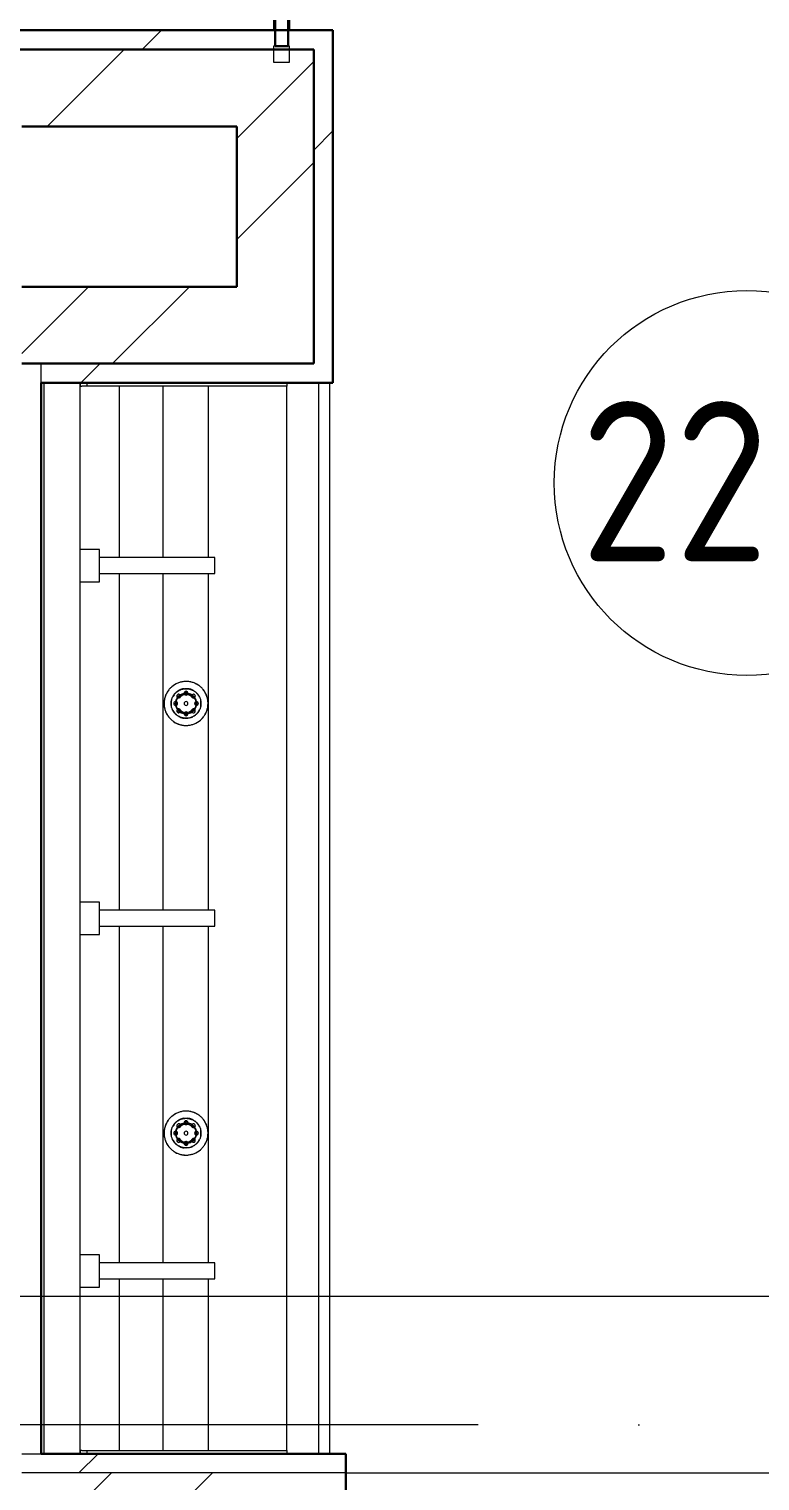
# Model space of a CAD drawing. Header units: millimetres. Extents: x -586848 to 520591, y -385801 to 675781.
# Drawn here: x 151540 to 152679, y 622584 to 624848 of the extents above; entities that cross this region are included whole.
import ezdxf

# ---------------------------------------------------------------- set-up
doc = ezdxf.new("R2010")
doc.units = ezdxf.units.MM
doc.linetypes.add('ADSK_Линия сетки', pattern=[25, 20, -2.5, 0, -2.5])
doc.linetypes.add('ADSK_Сверху', pattern=[450, 300, -150])
for name, color, linetype, lineweight in [('Витраж', 7, 'Continuous', 9), ('Линии', 7, 'Continuous', 9), ('Марки помещений', 252, 'Continuous', 20), ('Оси', 252, 'Continuous', 9), ('Сантехника', 252, 'Continuous', 9), ('Стены наружные', 7, 'Continuous', 18), ('Стены разрез', 7, 'Continuous', 30), ('Стены штриховка', 7, 'Continuous', 9)]:
    doc.layers.add(name, color=color, linetype=linetype, lineweight=lineweight)
doc.styles.add('GOST Common_2', font='', dxfattribs={"width": 0.9, "height": 250})
doc.styles.get('GOST Common_2').set_extended_font_data('GOST type B')

# ---------------------------------------------------------------- blocks, each defined once
blk = doc.blocks.new('2 этаж')
at = {"layer": 'Витраж', "color": 251, "true_color": 0x636466}
for p, q in [((152723.5, -7814.3), (152723.5, -7864.3)), ((152748.5, -7814.3), (152748.5, -7864.3))]:
    blk.add_line(p, q, dxfattribs=at)
at = {"layer": 'Витраж', "color": 251, "lineweight": 18, "true_color": 0x636466}
for p, q in [((152748.5, -7889.3), (152723.5, -7889.3)), ((152723.5, -7889.3), (152723.5, -7914.3)), ((152748.5, -7914.3), (152748.5, -7889.3)), ((152723.5, -7914.3), (152748.5, -7914.3))]:
    blk.add_line(p, q, dxfattribs=at)
at = {"layer": 'Линии', "color": 251, "linetype": 'ADSK_Сверху', "ltscale": 100, "true_color": 0x636466}
blk.add_line((161881, -9839.3), (151051.1, -9839.3), dxfattribs=at)
at = {"layer": 'Марки помещений', "color": 251, "true_color": 0x636466}
blk.add_circle((153461.1, -8570.4), 300, dxfattribs=at)
at = {"layer": 'Оси', "color": 251, "linetype": 'ADSK_Линия сетки', "ltscale": 100, "true_color": 0x636466}
blk.add_line((170543.3, -10039.3), (93565.9, -10039.3), dxfattribs=at)
at = {"layer": 'Сантехника', "color": 251, "true_color": 0x636466}
for p, q in [((152366, -10084.3), (152366, -8414.3)), ((152422, -8419.3), (152422, -8414.3)), ((152422, -8414.3), (152422, -8419.3)), ((152422, -10079.3), (152422, -8419.3)), ((152422, -8419.3), (152424.4, -8419.3)), ((152433, -8419.3), (152424.4, -8419.3)), ((152433, -8419.3), (152433, -8414.3)), ((152744, -8419.3), (152433, -8419.3)), ((152483.4, -8686.8), (152483.4, -8419.3)), ((152551.4, -8686.8), (152551.4, -8419.3)), ((152622.1, -8686.8), (152622.1, -8419.3)), ((152744, -8414.3), (152744, -8419.3)), ((152744, -10079.3), (152744, -8419.3)), ((152794, -10084.3), (152794, -8414.3)), ((152811, -10084.3), (152811, -8414.3)), ((152452, -8674.3), (152422, -8674.3)), ((152452, -8724.3), (152452, -8674.3)), ((152632, -8686.8), (152452, -8686.8)), ((152632, -8711.8), (152632, -8686.8)), ((152452, -8711.8), (152632, -8711.8)), ((152483.4, -9236.8), (152483.4, -8711.7)), ((152551.4, -9236.8), (152551.4, -8711.8)), ((152622.1, -9236.8), (152622.1, -8711.8)), ((152422, -8724.3), (152452, -8724.3)), ((152452, -9224.3), (152422, -9224.3)), ((152452, -9274.3), (152452, -9224.3)), ((152632, -9236.8), (152452, -9236.8)), ((152632, -9261.8), (152632, -9236.8)), ((152422, -9274.3), (152452, -9274.3)), ((152452, -9261.8), (152632, -9261.8)), ((152483.4, -9786.8), (152483.4, -9261.7)), ((152551.4, -9786.8), (152551.4, -9261.8)), ((152622.1, -9786.8), (152622.1, -9261.8)), ((152452, -9774.3), (152422, -9774.3)), ((152452, -9824.3), (152452, -9774.3)), ((152632, -9786.8), (152452, -9786.8)), ((152632, -9811.8), (152632, -9786.8)), ((152422, -9824.3), (152452, -9824.3)), ((152452, -9811.8), (152632, -9811.8)), ((152483.4, -10079.3), (152483.4, -9811.7)), ((152551.4, -10079.3), (152551.4, -9811.8)), ((152622.1, -10079.3), (152622.1, -9811.8)), ((152422, -10084.3), (152422, -10079.3)), ((152424.4, -10079.3), (152422, -10079.3)), ((152422, -10079.3), (152422, -10084.3)), ((152424.4, -10079.3), (152433, -10079.3)), ((152433, -10079.3), (152744, -10079.3)), ((152433, -10084.3), (152433, -10079.3)), ((152744, -10079.3), (152744, -10084.3))]:
    blk.add_line(p, q, dxfattribs=at)
at = {"layer": 'Сантехника', "color": 251, "true_color": 0x636466, "flags": 128}
for points in [[(152621.3, -8914.3), (152621.3, -8912.9), (152621.2, -8911.5), (152621.1, -8910.1), (152620.9, -8908.8), (152620.6, -8907.4), (152620.3, -8906.1), (152620, -8904.8), (152619.6, -8903.5), (152619.1, -8902.2), (152618.6, -8900.9), (152618, -8899.6), (152617.4, -8898.4), (152616.8, -8897.2), (152616.1, -8896), (152615.3, -8894.9), (152614.5, -8893.8), (152613.7, -8892.7), (152612.8, -8891.6), (152611.9, -8890.6), (152610.9, -8889.6), (152609.9, -8888.7), (152608.9, -8887.8), (152607.8, -8887), (152606.7, -8886.2), (152605.5, -8885.4), (152604.4, -8884.7), (152603.2, -8884), (152601.9, -8883.4), (152600.7, -8882.8), (152599.4, -8882.3), (152598.1, -8881.8), (152596.8, -8881.4), (152595.5, -8881), (152594.2, -8880.7), (152592.8, -8880.5), (152591.5, -8880.2), (152590.1, -8880.1), (152588.7, -8880), (152587.4, -8880), (152586, -8880), (152584.6, -8880), (152583.3, -8880.2), (152581.9, -8880.3), (152580.6, -8880.6), (152579.2, -8880.9), (152577.9, -8881.2), (152576.6, -8881.6), (152575.3, -8882), (152574, -8882.5), (152572.7, -8883.1), (152571.5, -8883.7), (152570.3, -8884.3), (152569.1, -8885), (152567.9, -8885.7), (152566.8, -8886.5), (152565.7, -8887.4), (152564.7, -8888.2), (152563.6, -8889.1), (152562.7, -8890.1), (152561.7, -8891.1), (152560.8, -8892.1), (152559.9, -8893.2), (152559.1, -8894.3), (152558.3, -8895.4), (152557.6, -8896.6), (152556.9, -8897.8), (152556.3, -8899), (152555.7, -8900.2), (152555.2, -8901.5), (152554.7, -8902.8), (152554.3, -8904.1), (152553.9, -8905.4), (152553.5, -8906.7), (152553.3, -8908.1), (152553, -8909.4), (152552.9, -8910.8), (152552.8, -8912.1), (152552.7, -8913.5), (152552.7, -8914.3)], [(152563.7, -8914.3), (152563.7, -8913.3), (152563.8, -8912.4), (152563.9, -8911.5), (152564, -8910.5), (152564.2, -8909.6), (152564.4, -8908.7), (152564.6, -8907.8), (152564.9, -8906.9), (152565.2, -8906), (152565.5, -8905.2), (152565.9, -8904.3), (152566.3, -8903.5), (152566.8, -8902.7), (152567.3, -8901.9), (152567.8, -8901.1), (152568.3, -8900.3), (152568.9, -8899.6), (152569.5, -8898.9), (152570.1, -8898.2), (152570.8, -8897.5), (152571.5, -8896.9), (152572.2, -8896.3), (152572.9, -8895.7), (152573.6, -8895.2), (152574.4, -8894.6), (152575.2, -8894.2), (152576, -8893.7), (152576.9, -8893.3), (152577.7, -8892.9), (152578.6, -8892.5), (152579.4, -8892.2), (152580.3, -8891.9), (152581.2, -8891.7), (152582.1, -8891.5), (152583, -8891.3), (152584, -8891.2), (152584.9, -8891), (152585.8, -8891), (152586.8, -8891), (152587.7, -8891), (152588.6, -8891), (152589.5, -8891.1), (152590.5, -8891.2), (152591.4, -8891.4), (152592.3, -8891.6), (152593.2, -8891.8), (152594.1, -8892.1), (152595, -8892.4), (152595.8, -8892.7), (152596.7, -8893.1), (152597.5, -8893.5), (152598.4, -8893.9), (152599.2, -8894.4), (152600, -8894.9), (152600.7, -8895.4), (152601.5, -8896), (152602.2, -8896.6), (152602.9, -8897.2), (152603.5, -8897.8), (152604.2, -8898.5), (152604.8, -8899.2), (152605.4, -8899.9), (152605.9, -8900.7), (152606.5, -8901.5), (152607, -8902.2), (152607.4, -8903.1), (152607.9, -8903.9), (152608.3, -8904.7), (152608.6, -8905.6), (152609, -8906.4), (152609.3, -8907.3), (152609.5, -8908.2), (152609.7, -8909.1), (152609.9, -8910), (152610.1, -8911), (152610.2, -8911.9), (152610.3, -8912.8), (152610.3, -8913.8), (152610.3, -8914.3)], [(152566.6, -8903.6), (152567, -8902.8), (152567.5, -8902), (152568, -8901.2), (152568.5, -8900.5), (152569.1, -8899.8), (152569.7, -8899.1), (152570.3, -8898.4), (152571, -8897.7), (152571.6, -8897.1), (152572.3, -8896.5), (152573, -8895.9)], [(152570.5, -8897.8), (152569.8, -8898.5), (152569.2, -8899.2), (152568.6, -8899.9), (152568.1, -8900.7), (152567.5, -8901.5), (152567, -8902.2), (152566.6, -8903.1)], [(152573.8, -8895.4), (152574.6, -8894.9), (152575.3, -8894.4), (152576.1, -8893.9), (152577, -8893.5), (152577.8, -8893.1), (152578.7, -8892.8), (152579.5, -8892.5), (152580.4, -8892.2), (152581.3, -8891.9), (152582.2, -8891.7), (152583.1, -8891.6), (152584, -8891.4), (152584.9, -8891.3), (152585.8, -8891.2), (152586.8, -8891.2), (152587.7, -8891.2), (152588.6, -8891.3), (152589.5, -8891.4), (152590.4, -8891.5), (152591.3, -8891.6), (152592.2, -8891.8), (152593.1, -8892), (152594, -8892.3), (152594.9, -8892.6), (152595.7, -8892.9), (152596.6, -8893.3), (152597.4, -8893.7), (152598.2, -8894.1), (152599, -8894.6), (152599.8, -8895.1), (152600.6, -8895.6), (152601.3, -8896.2), (152602, -8896.8), (152602.7, -8897.4), (152603.4, -8898), (152604, -8898.7), (152604.6, -8899.4), (152605.2, -8900.1), (152605.7, -8900.8), (152606.3, -8901.6), (152606.7, -8902.4), (152607.2, -8903.2)], [(152583.5, -8891.2), (152582.6, -8891.4), (152581.7, -8891.6), (152580.8, -8891.8), (152579.9, -8892.1), (152579, -8892.4), (152578.2, -8892.7), (152577.3, -8893.1), (152576.5, -8893.5)], [(152583.6, -8898.4), (152584.3, -8898.3), (152584.9, -8898.2), (152585.5, -8898.1), (152586.2, -8898.1), (152586.8, -8898.1), (152587.5, -8898.1), (152588.1, -8898.1), (152588.8, -8898.1), (152589.4, -8898.2), (152590.1, -8898.3)], [(152598, -8893.7), (152597.2, -8893.3), (152596.3, -8892.9), (152595.4, -8892.5), (152594.6, -8892.2), (152593.7, -8891.9), (152592.8, -8891.7), (152591.9, -8891.5), (152591, -8891.3), (152590, -8891.2)], [(152607.2, -8902.7), (152606.7, -8901.9), (152606.2, -8901.1), (152605.7, -8900.3), (152605.1, -8899.6), (152604.5, -8898.9), (152603.9, -8898.2), (152603.2, -8897.5)], [(152552.7, -8914.3), (152552.7, -8915.6), (152552.8, -8917), (152553, -8918.4), (152553.1, -8919.7), (152553.4, -8921.1), (152553.7, -8922.4), (152554, -8923.7), (152554.4, -8925), (152554.9, -8926.3), (152555.4, -8927.6), (152556, -8928.9), (152556.6, -8930.1), (152557.2, -8931.3), (152557.9, -8932.5), (152558.7, -8933.6), (152559.5, -8934.7), (152560.3, -8935.8), (152561.2, -8936.9), (152562.1, -8937.9), (152563.1, -8938.9), (152564.1, -8939.8), (152565.2, -8940.7), (152566.2, -8941.5), (152567.3, -8942.4), (152568.5, -8943.1), (152569.6, -8943.8), (152570.8, -8944.5), (152572.1, -8945.1), (152573.3, -8945.7), (152574.6, -8946.2), (152575.9, -8946.7), (152577.2, -8947.1), (152578.5, -8947.5), (152579.8, -8947.8), (152581.2, -8948.1), (152582.5, -8948.3), (152583.9, -8948.4), (152585.3, -8948.5), (152586.6, -8948.6), (152588, -8948.5), (152589.4, -8948.5), (152590.7, -8948.3), (152592.1, -8948.2), (152593.5, -8947.9), (152594.8, -8947.7), (152596.1, -8947.3), (152597.4, -8946.9), (152598.7, -8946.5), (152600, -8946), (152601.3, -8945.4), (152602.5, -8944.8), (152603.7, -8944.2), (152604.9, -8943.5), (152606.1, -8942.8), (152607.2, -8942), (152608.3, -8941.2), (152609.3, -8940.3), (152610.4, -8939.4), (152611.4, -8938.4), (152612.3, -8937.4), (152613.2, -8936.4), (152614.1, -8935.3), (152614.9, -8934.2), (152615.7, -8933.1), (152616.4, -8931.9), (152617.1, -8930.7), (152617.7, -8929.5), (152618.3, -8928.3), (152618.8, -8927), (152619.3, -8925.7), (152619.8, -8924.4), (152620.1, -8923.1), (152620.5, -8921.8), (152620.7, -8920.4), (152621, -8919.1), (152621.1, -8917.7), (152621.2, -8916.4), (152621.3, -8915), (152621.3, -8914.3)], [(152564.1, -8910), (152563.9, -8911), (152563.8, -8911.9), (152563.8, -8912.8), (152563.7, -8913.8), (152563.7, -8914.3)], [(152563.7, -8914.3), (152563.7, -8915.2), (152563.8, -8916.1), (152563.9, -8917), (152564, -8918)], [(152610.3, -8914.3), (152610.3, -8915.2), (152610.2, -8916.1), (152610.1, -8917), (152610, -8918), (152609.8, -8918.9), (152609.6, -8919.8), (152609.4, -8920.7), (152609.1, -8921.6), (152608.8, -8922.5), (152608.5, -8923.3), (152608.1, -8924.2), (152607.7, -8925), (152607.2, -8925.8), (152606.7, -8926.6), (152606.2, -8927.4), (152605.7, -8928.2), (152605.1, -8928.9), (152604.5, -8929.6), (152603.9, -8930.3), (152603.2, -8931), (152602.6, -8931.6), (152601.9, -8932.2), (152601.1, -8932.8), (152600.4, -8933.3), (152599.6, -8933.9), (152598.8, -8934.3), (152598, -8934.8), (152597.2, -8935.2), (152596.3, -8935.6), (152595.4, -8936), (152594.6, -8936.3), (152593.7, -8936.6), (152592.8, -8936.8), (152591.9, -8937), (152591, -8937.2), (152590, -8937.4), (152589.1, -8937.5), (152588.2, -8937.5), (152587.3, -8937.6), (152586.3, -8937.5), (152585.4, -8937.5), (152584.5, -8937.4), (152583.5, -8937.3), (152582.6, -8937.1), (152581.7, -8936.9), (152580.8, -8936.7), (152579.9, -8936.4), (152579, -8936.1), (152578.2, -8935.8), (152577.3, -8935.4), (152576.5, -8935), (152575.6, -8934.6), (152574.8, -8934.1), (152574.1, -8933.6), (152573.3, -8933.1), (152572.6, -8932.5), (152571.8, -8931.9), (152571.1, -8931.3), (152570.5, -8930.7), (152569.8, -8930), (152569.2, -8929.3), (152568.6, -8928.6), (152568.1, -8927.8), (152567.5, -8927.1), (152567, -8926.3), (152566.6, -8925.5), (152566.1, -8924.6), (152565.7, -8923.8), (152565.4, -8922.9), (152565.1, -8922.1), (152564.8, -8921.2), (152564.5, -8920.3), (152564.3, -8919.4), (152564.1, -8918.5), (152563.9, -8917.5), (152563.8, -8916.6), (152563.8, -8915.7), (152563.7, -8914.8), (152563.7, -8914.3)], [(152564, -8914.3), (152564, -8913.3), (152564, -8912.4), (152564.1, -8911.5), (152564.3, -8910.6), (152564.4, -8909.7), (152564.6, -8908.8)], [(152564.5, -8919.3), (152564.3, -8918.4), (152564.2, -8917.5), (152564.1, -8916.6), (152564, -8915.7), (152564, -8914.8), (152564, -8914.3)], [(152570.8, -8914.3), (152570.8, -8913.6), (152570.9, -8913), (152570.9, -8912.3), (152571, -8911.7), (152571.1, -8911), (152571.3, -8910.4), (152571.4, -8909.8), (152571.6, -8909.2), (152571.8, -8908.5), (152572.1, -8907.9), (152572.3, -8907.4), (152572.6, -8906.8), (152572.9, -8906.2), (152573.3, -8905.6), (152573.6, -8905.1), (152574, -8904.6), (152574.4, -8904.1), (152574.8, -8903.6), (152575.3, -8903.1), (152575.7, -8902.6), (152576.2, -8902.2), (152576.7, -8901.8), (152577.2, -8901.4), (152577.7, -8901), (152578.3, -8900.6)], [(152578, -8927.7), (152577.5, -8927.4), (152577, -8927), (152576.5, -8926.5), (152576, -8926.1), (152575.5, -8925.7), (152575.1, -8925.2), (152574.6, -8924.7), (152574.2, -8924.2), (152573.8, -8923.7), (152573.5, -8923.2), (152573.1, -8922.6), (152572.8, -8922), (152572.5, -8921.5), (152572.2, -8920.9), (152572, -8920.3), (152571.7, -8919.7), (152571.5, -8919.1), (152571.4, -8918.4), (152571.2, -8917.8), (152571.1, -8917.2), (152571, -8916.5), (152570.9, -8915.9), (152570.8, -8915.3), (152570.8, -8914.6), (152570.8, -8914.3)], [(152603.2, -8914.3), (152603.2, -8914.9), (152603.2, -8915.5), (152603.1, -8916.2), (152603, -8916.8), (152602.9, -8917.5), (152602.7, -8918.1), (152602.6, -8918.7), (152602.4, -8919.3), (152602.2, -8920), (152601.9, -8920.6), (152601.7, -8921.2), (152601.4, -8921.7), (152601.1, -8922.3), (152600.7, -8922.9), (152600.4, -8923.4), (152600, -8923.9), (152599.6, -8924.4), (152599.2, -8924.9), (152598.7, -8925.4), (152598.3, -8925.9), (152597.8, -8926.3), (152597.3, -8926.7), (152596.8, -8927.1), (152596.3, -8927.5), (152595.8, -8927.9)], [(152596, -8900.8), (152596.5, -8901.2), (152597.1, -8901.5), (152597.6, -8902), (152598, -8902.4), (152598.5, -8902.8), (152599, -8903.3), (152599.4, -8903.8), (152599.8, -8904.3), (152600.2, -8904.8), (152600.5, -8905.4), (152600.9, -8905.9), (152601.2, -8906.5), (152601.5, -8907), (152601.8, -8907.6), (152602, -8908.2), (152602.3, -8908.8), (152602.5, -8909.4), (152602.7, -8910.1), (152602.8, -8910.7), (152602.9, -8911.3), (152603, -8912), (152603.1, -8912.6), (152603.2, -8913.3), (152603.2, -8913.9), (152603.2, -8914.3)], [(152609.4, -8908.8), (152609.5, -8909.2), (152609.7, -8910.1), (152609.8, -8911), (152609.9, -8911.9), (152610, -8912.8), (152610, -8913.8), (152610, -8914.3)], [(152610, -8914.3), (152610, -8915.2), (152610, -8916.1), (152609.9, -8917), (152609.7, -8917.9), (152609.6, -8918.8), (152609.4, -8919.7)], [(152609.9, -8918.5), (152610.1, -8917.5), (152610.2, -8916.6), (152610.3, -8915.7), (152610.3, -8914.8), (152610.3, -8914.3)], [(152610.3, -8914.3), (152610.3, -8913.3), (152610.2, -8912.4), (152610.1, -8911.5), (152610, -8910.5)], [(152590.9, -8937), (152590, -8937.1), (152589.1, -8937.2), (152588.2, -8937.3), (152587.3, -8937.3), (152586.3, -8937.3), (152585.4, -8937.2), (152584.5, -8937.2), (152583.6, -8937), (152582.7, -8936.9), (152581.8, -8936.7), (152580.9, -8936.5), (152580, -8936.2), (152579.1, -8935.9), (152578.3, -8935.6), (152577.4, -8935.2), (152576.6, -8934.8), (152575.8, -8934.4), (152575, -8933.9), (152574.2, -8933.4), (152573.4, -8932.9), (152572.7, -8932.3), (152572, -8931.7), (152571.3, -8931.1), (152570.7, -8930.5), (152570, -8929.8), (152569.4, -8929.1), (152568.8, -8928.4), (152568.3, -8927.7), (152567.8, -8926.9), (152567.3, -8926.1), (152566.8, -8925.3)], [(152566.8, -8925.8), (152567.3, -8926.6), (152567.8, -8927.4), (152568.3, -8928.2), (152568.9, -8928.9), (152569.5, -8929.6), (152570.1, -8930.3), (152570.8, -8931)], [(152576, -8934.8), (152576.9, -8935.2), (152577.7, -8935.6), (152578.6, -8936), (152579.4, -8936.3), (152580.3, -8936.6), (152581.2, -8936.8), (152582.1, -8937), (152583, -8937.2), (152584, -8937.4)], [(152590.4, -8930.1), (152589.8, -8930.2), (152589.1, -8930.3), (152588.5, -8930.4), (152587.8, -8930.4), (152587.2, -8930.5), (152586.5, -8930.4), (152585.9, -8930.4), (152585.2, -8930.4), (152584.6, -8930.3), (152584, -8930.2)], [(152600.2, -8933.1), (152599.5, -8933.6), (152598.7, -8934.1), (152597.9, -8934.6), (152597, -8935), (152596.2, -8935.4), (152595.4, -8935.7), (152594.5, -8936)], [(152595, -8936.1), (152595.8, -8935.8), (152596.7, -8935.4), (152597.5, -8935)], [(152607.4, -8924.9), (152607, -8925.7), (152606.5, -8926.5), (152606, -8927.3), (152605.5, -8928), (152604.9, -8928.7), (152604.3, -8929.4), (152603.7, -8930.1), (152603.1, -8930.8), (152602.4, -8931.4), (152601.7, -8932), (152601, -8932.6)], [(152603.5, -8930.7), (152604.2, -8930), (152604.8, -8929.3), (152605.4, -8928.6), (152605.9, -8927.8), (152606.5, -8927.1), (152607, -8926.3), (152607.4, -8925.5)], [(152621.3, -9584.3), (152621.3, -9582.9), (152621.2, -9581.5), (152621.1, -9580.1), (152620.9, -9578.8), (152620.6, -9577.4), (152620.3, -9576.1), (152620, -9574.8), (152619.6, -9573.5), (152619.1, -9572.2), (152618.6, -9570.9), (152618, -9569.6), (152617.4, -9568.4), (152616.8, -9567.2), (152616.1, -9566), (152615.3, -9564.9), (152614.5, -9563.8), (152613.7, -9562.7), (152612.8, -9561.6), (152611.9, -9560.6), (152610.9, -9559.6), (152609.9, -9558.7), (152608.9, -9557.8), (152607.8, -9557), (152606.7, -9556.2), (152605.5, -9555.4), (152604.4, -9554.7), (152603.2, -9554), (152601.9, -9553.4), (152600.7, -9552.8), (152599.4, -9552.3), (152598.1, -9551.8), (152596.8, -9551.4), (152595.5, -9551), (152594.2, -9550.7), (152592.8, -9550.5), (152591.5, -9550.2), (152590.1, -9550.1), (152588.7, -9550), (152587.4, -9550), (152586, -9550), (152584.6, -9550), (152583.3, -9550.2), (152581.9, -9550.3), (152580.6, -9550.6), (152579.2, -9550.9), (152577.9, -9551.2), (152576.6, -9551.6), (152575.3, -9552), (152574, -9552.5), (152572.7, -9553.1), (152571.5, -9553.7), (152570.3, -9554.3), (152569.1, -9555), (152567.9, -9555.7), (152566.8, -9556.5), (152565.7, -9557.4), (152564.7, -9558.2), (152563.6, -9559.1), (152562.7, -9560.1), (152561.7, -9561.1), (152560.8, -9562.1), (152559.9, -9563.2), (152559.1, -9564.3), (152558.3, -9565.4), (152557.6, -9566.6), (152556.9, -9567.8), (152556.3, -9569), (152555.7, -9570.2), (152555.2, -9571.5), (152554.7, -9572.8), (152554.3, -9574.1), (152553.9, -9575.4), (152553.5, -9576.7), (152553.3, -9578.1), (152553, -9579.4), (152552.9, -9580.8), (152552.8, -9582.1), (152552.7, -9583.5), (152552.7, -9584.3)], [(152563.7, -9584.3), (152563.7, -9583.3), (152563.8, -9582.4), (152563.9, -9581.5), (152564, -9580.5), (152564.2, -9579.6), (152564.4, -9578.7), (152564.6, -9577.8), (152564.9, -9576.9), (152565.2, -9576), (152565.5, -9575.2), (152565.9, -9574.3), (152566.3, -9573.5), (152566.8, -9572.7), (152567.3, -9571.9), (152567.8, -9571.1), (152568.3, -9570.3), (152568.9, -9569.6), (152569.5, -9568.9), (152570.1, -9568.2), (152570.8, -9567.5), (152571.5, -9566.9), (152572.2, -9566.3), (152572.9, -9565.7), (152573.6, -9565.2), (152574.4, -9564.6), (152575.2, -9564.2), (152576, -9563.7), (152576.9, -9563.3), (152577.7, -9562.9), (152578.6, -9562.5), (152579.4, -9562.2), (152580.3, -9561.9), (152581.2, -9561.7), (152582.1, -9561.5), (152583, -9561.3), (152584, -9561.2), (152584.9, -9561), (152585.8, -9561), (152586.8, -9561), (152587.7, -9561), (152588.6, -9561), (152589.5, -9561.1), (152590.5, -9561.2), (152591.4, -9561.4), (152592.3, -9561.6), (152593.2, -9561.8), (152594.1, -9562.1), (152595, -9562.4), (152595.8, -9562.7), (152596.7, -9563.1), (152597.5, -9563.5), (152598.4, -9563.9), (152599.2, -9564.4), (152600, -9564.9), (152600.7, -9565.4), (152601.5, -9566), (152602.2, -9566.6), (152602.9, -9567.2), (152603.5, -9567.8), (152604.2, -9568.5), (152604.8, -9569.2), (152605.4, -9569.9), (152605.9, -9570.7), (152606.5, -9571.5), (152607, -9572.2), (152607.4, -9573.1), (152607.9, -9573.9), (152608.3, -9574.7), (152608.6, -9575.6), (152609, -9576.4), (152609.3, -9577.3), (152609.5, -9578.2), (152609.7, -9579.1), (152609.9, -9580), (152610.1, -9581), (152610.2, -9581.9), (152610.3, -9582.8), (152610.3, -9583.8), (152610.3, -9584.3)], [(152566.6, -9573.6), (152567, -9572.8), (152567.5, -9572), (152568, -9571.2), (152568.5, -9570.5), (152569.1, -9569.8), (152569.7, -9569.1), (152570.3, -9568.4), (152571, -9567.7), (152571.6, -9567.1), (152572.3, -9566.5), (152573, -9565.9)], [(152570.5, -9567.8), (152569.8, -9568.5), (152569.2, -9569.2), (152568.6, -9569.9), (152568.1, -9570.7), (152567.5, -9571.5), (152567, -9572.2), (152566.6, -9573.1)], [(152570.8, -9584.3), (152570.8, -9583.6), (152570.9, -9583), (152570.9, -9582.3), (152571, -9581.7), (152571.1, -9581), (152571.3, -9580.4), (152571.4, -9579.8), (152571.6, -9579.2), (152571.8, -9578.5), (152572.1, -9577.9), (152572.3, -9577.4), (152572.6, -9576.8), (152572.9, -9576.2), (152573.3, -9575.6), (152573.6, -9575.1), (152574, -9574.6), (152574.4, -9574.1), (152574.8, -9573.6), (152575.3, -9573.1), (152575.7, -9572.6), (152576.2, -9572.2), (152576.7, -9571.8), (152577.2, -9571.4), (152577.7, -9571), (152578.3, -9570.6)], [(152573.8, -9565.4), (152574.6, -9564.9), (152575.3, -9564.4), (152576.1, -9563.9), (152577, -9563.5), (152577.8, -9563.1), (152578.7, -9562.8), (152579.5, -9562.5), (152580.4, -9562.2), (152581.3, -9561.9), (152582.2, -9561.7), (152583.1, -9561.6), (152584, -9561.4), (152584.9, -9561.3), (152585.8, -9561.2), (152586.8, -9561.2), (152587.7, -9561.2), (152588.6, -9561.3), (152589.5, -9561.4), (152590.4, -9561.5), (152591.3, -9561.6), (152592.2, -9561.8), (152593.1, -9562), (152594, -9562.3), (152594.9, -9562.6), (152595.7, -9562.9), (152596.6, -9563.3), (152597.4, -9563.7), (152598.2, -9564.1), (152599, -9564.6), (152599.8, -9565.1), (152600.6, -9565.6), (152601.3, -9566.2), (152602, -9566.8), (152602.7, -9567.4), (152603.4, -9568), (152604, -9568.7), (152604.6, -9569.4), (152605.2, -9570.1), (152605.7, -9570.8), (152606.3, -9571.6), (152606.7, -9572.4), (152607.2, -9573.2)], [(152583.5, -9561.2), (152582.6, -9561.4), (152581.7, -9561.6), (152580.8, -9561.8), (152579.9, -9562.1), (152579, -9562.4), (152578.2, -9562.7), (152577.3, -9563.1), (152576.5, -9563.5)], [(152583.6, -9568.4), (152584.3, -9568.3), (152584.9, -9568.2), (152585.5, -9568.1), (152586.2, -9568.1), (152586.8, -9568.1), (152587.5, -9568.1), (152588.1, -9568.1), (152588.8, -9568.1), (152589.4, -9568.2), (152590.1, -9568.3)], [(152598, -9563.7), (152597.2, -9563.3), (152596.3, -9562.9), (152595.4, -9562.5), (152594.6, -9562.2), (152593.7, -9561.9), (152592.8, -9561.7), (152591.9, -9561.5), (152591, -9561.3), (152590, -9561.2)], [(152596, -9570.8), (152596.5, -9571.2), (152597.1, -9571.5), (152597.6, -9572), (152598, -9572.4), (152598.5, -9572.8), (152599, -9573.3), (152599.4, -9573.8), (152599.8, -9574.3), (152600.2, -9574.8), (152600.5, -9575.4), (152600.9, -9575.9), (152601.2, -9576.5), (152601.5, -9577), (152601.8, -9577.6), (152602, -9578.2), (152602.3, -9578.8), (152602.5, -9579.4), (152602.7, -9580.1), (152602.8, -9580.7), (152602.9, -9581.3), (152603, -9582), (152603.1, -9582.6), (152603.2, -9583.3), (152603.2, -9583.9), (152603.2, -9584.3)], [(152607.2, -9572.7), (152606.7, -9571.9), (152606.2, -9571.1), (152605.7, -9570.3), (152605.1, -9569.6), (152604.5, -9568.9), (152603.9, -9568.2), (152603.2, -9567.5)], [(152552.7, -9584.3), (152552.7, -9585.6), (152552.8, -9587), (152553, -9588.4), (152553.1, -9589.7), (152553.4, -9591.1), (152553.7, -9592.4), (152554, -9593.7), (152554.4, -9595), (152554.9, -9596.3), (152555.4, -9597.6), (152556, -9598.9), (152556.6, -9600.1), (152557.2, -9601.3), (152557.9, -9602.5), (152558.7, -9603.6), (152559.5, -9604.7), (152560.3, -9605.8), (152561.2, -9606.9), (152562.1, -9607.9), (152563.1, -9608.9), (152564.1, -9609.8), (152565.2, -9610.7), (152566.2, -9611.5), (152567.3, -9612.4), (152568.5, -9613.1), (152569.6, -9613.8), (152570.8, -9614.5), (152572.1, -9615.1), (152573.3, -9615.7), (152574.6, -9616.2), (152575.9, -9616.7), (152577.2, -9617.1), (152578.5, -9617.5), (152579.8, -9617.8), (152581.2, -9618.1), (152582.5, -9618.3), (152583.9, -9618.4), (152585.3, -9618.5), (152586.6, -9618.6), (152588, -9618.5), (152589.4, -9618.5), (152590.7, -9618.3), (152592.1, -9618.2), (152593.5, -9617.9), (152594.8, -9617.7), (152596.1, -9617.3), (152597.4, -9616.9), (152598.7, -9616.5), (152600, -9616), (152601.3, -9615.4), (152602.5, -9614.8), (152603.7, -9614.2), (152604.9, -9613.5), (152606.1, -9612.8), (152607.2, -9612), (152608.3, -9611.2), (152609.3, -9610.3), (152610.4, -9609.4), (152611.4, -9608.4), (152612.3, -9607.4), (152613.2, -9606.4), (152614.1, -9605.3), (152614.9, -9604.2), (152615.7, -9603.1), (152616.4, -9601.9), (152617.1, -9600.7), (152617.7, -9599.5), (152618.3, -9598.3), (152618.8, -9597), (152619.3, -9595.7), (152619.8, -9594.4), (152620.1, -9593.1), (152620.5, -9591.8), (152620.7, -9590.4), (152621, -9589.1), (152621.1, -9587.7), (152621.2, -9586.4), (152621.3, -9585), (152621.3, -9584.3)], [(152564.1, -9580), (152563.9, -9581), (152563.8, -9581.9), (152563.8, -9582.8), (152563.7, -9583.8), (152563.7, -9584.3)], [(152563.7, -9584.3), (152563.7, -9585.2), (152563.8, -9586.1), (152563.9, -9587), (152564, -9588)], [(152610.3, -9584.3), (152610.3, -9585.2), (152610.2, -9586.1), (152610.1, -9587), (152610, -9588), (152609.8, -9588.9), (152609.6, -9589.8), (152609.4, -9590.7), (152609.1, -9591.6), (152608.8, -9592.5), (152608.5, -9593.3), (152608.1, -9594.2), (152607.7, -9595), (152607.2, -9595.8), (152606.7, -9596.6), (152606.2, -9597.4), (152605.7, -9598.2), (152605.1, -9598.9), (152604.5, -9599.6), (152603.9, -9600.3), (152603.2, -9601), (152602.6, -9601.6), (152601.9, -9602.2), (152601.1, -9602.8), (152600.4, -9603.3), (152599.6, -9603.9), (152598.8, -9604.3), (152598, -9604.8), (152597.2, -9605.2), (152596.3, -9605.6), (152595.4, -9606), (152594.6, -9606.3), (152593.7, -9606.6), (152592.8, -9606.8), (152591.9, -9607), (152591, -9607.2), (152590, -9607.4), (152589.1, -9607.5), (152588.2, -9607.5), (152587.3, -9607.6), (152586.3, -9607.5), (152585.4, -9607.5), (152584.5, -9607.4), (152583.5, -9607.3), (152582.6, -9607.1), (152581.7, -9606.9), (152580.8, -9606.7), (152579.9, -9606.4), (152579, -9606.1), (152578.2, -9605.8), (152577.3, -9605.4), (152576.5, -9605), (152575.6, -9604.6), (152574.8, -9604.1), (152574.1, -9603.6), (152573.3, -9603.1), (152572.6, -9602.5), (152571.8, -9601.9), (152571.1, -9601.3), (152570.5, -9600.7), (152569.8, -9600), (152569.2, -9599.3), (152568.6, -9598.6), (152568.1, -9597.8), (152567.5, -9597.1), (152567, -9596.3), (152566.6, -9595.5), (152566.1, -9594.6), (152565.7, -9593.8), (152565.4, -9592.9), (152565.1, -9592.1), (152564.8, -9591.2), (152564.5, -9590.3), (152564.3, -9589.4), (152564.1, -9588.5), (152563.9, -9587.5), (152563.8, -9586.6), (152563.8, -9585.7), (152563.7, -9584.8), (152563.7, -9584.3)], [(152564, -9584.3), (152564, -9583.3), (152564, -9582.4), (152564.1, -9581.5), (152564.3, -9580.6), (152564.4, -9579.7), (152564.6, -9578.8)], [(152564.5, -9589.3), (152564.3, -9588.4), (152564.2, -9587.5), (152564.1, -9586.6), (152564, -9585.7), (152564, -9584.8), (152564, -9584.3)], [(152590.9, -9607), (152590, -9607.1), (152589.1, -9607.2), (152588.2, -9607.3), (152587.3, -9607.3), (152586.3, -9607.3), (152585.4, -9607.2), (152584.5, -9607.2), (152583.6, -9607), (152582.7, -9606.9), (152581.8, -9606.7), (152580.9, -9606.5), (152580, -9606.2), (152579.1, -9605.9), (152578.3, -9605.6), (152577.4, -9605.2), (152576.6, -9604.8), (152575.8, -9604.4), (152575, -9603.9), (152574.2, -9603.4), (152573.4, -9602.9), (152572.7, -9602.3), (152572, -9601.7), (152571.3, -9601.1), (152570.7, -9600.5), (152570, -9599.8), (152569.4, -9599.1), (152568.8, -9598.4), (152568.3, -9597.7), (152567.8, -9596.9), (152567.3, -9596.1), (152566.8, -9595.3)], [(152566.8, -9595.8), (152567.3, -9596.6), (152567.8, -9597.4), (152568.3, -9598.2), (152568.9, -9598.9), (152569.5, -9599.6), (152570.1, -9600.3), (152570.8, -9601)], [(152578, -9597.7), (152577.5, -9597.4), (152577, -9597), (152576.5, -9596.5), (152576, -9596.1), (152575.5, -9595.7), (152575.1, -9595.2), (152574.6, -9594.7), (152574.2, -9594.2), (152573.8, -9593.7), (152573.5, -9593.2), (152573.1, -9592.6), (152572.8, -9592), (152572.5, -9591.5), (152572.2, -9590.9), (152572, -9590.3), (152571.7, -9589.7), (152571.5, -9589.1), (152571.4, -9588.4), (152571.2, -9587.8), (152571.1, -9587.2), (152571, -9586.5), (152570.9, -9585.9), (152570.8, -9585.3), (152570.8, -9584.6), (152570.8, -9584.3)], [(152590.4, -9600.1), (152589.8, -9600.2), (152589.1, -9600.3), (152588.5, -9600.4), (152587.8, -9600.4), (152587.2, -9600.5), (152586.5, -9600.4), (152585.9, -9600.4), (152585.2, -9600.4), (152584.6, -9600.3), (152584, -9600.2)], [(152603.2, -9584.3), (152603.2, -9584.9), (152603.2, -9585.5), (152603.1, -9586.2), (152603, -9586.8), (152602.9, -9587.5), (152602.7, -9588.1), (152602.6, -9588.7), (152602.4, -9589.3), (152602.2, -9590), (152601.9, -9590.6), (152601.7, -9591.2), (152601.4, -9591.7), (152601.1, -9592.3), (152600.7, -9592.9), (152600.4, -9593.4), (152600, -9593.9), (152599.6, -9594.4), (152599.2, -9594.9), (152598.7, -9595.4), (152598.3, -9595.9), (152597.8, -9596.3), (152597.3, -9596.7), (152596.8, -9597.1), (152596.3, -9597.5), (152595.8, -9597.9)], [(152607.4, -9594.9), (152607, -9595.7), (152606.5, -9596.5), (152606, -9597.3), (152605.5, -9598), (152604.9, -9598.7), (152604.3, -9599.4), (152603.7, -9600.1), (152603.1, -9600.8), (152602.4, -9601.4), (152601.7, -9602), (152601, -9602.6)], [(152603.5, -9600.7), (152604.2, -9600), (152604.8, -9599.3), (152605.4, -9598.6), (152605.9, -9597.8), (152606.5, -9597.1), (152607, -9596.3), (152607.4, -9595.5)], [(152610, -9584.3), (152610, -9585.2), (152610, -9586.1), (152609.9, -9587), (152609.7, -9587.9), (152609.6, -9588.8), (152609.4, -9589.7)], [(152609.5, -9579.2), (152609.7, -9580.1), (152609.8, -9581), (152609.9, -9581.9), (152610, -9582.8), (152610, -9583.8), (152610, -9584.3)], [(152609.9, -9588.5), (152610.1, -9587.5), (152610.2, -9586.6), (152610.3, -9585.7), (152610.3, -9584.8), (152610.3, -9584.3)], [(152610.3, -9584.3), (152610.3, -9583.3), (152610.2, -9582.4), (152610.1, -9581.5), (152610, -9580.5)], [(152576, -9604.8), (152576.9, -9605.2), (152577.7, -9605.6), (152578.6, -9606), (152579.4, -9606.3), (152580.3, -9606.6), (152581.2, -9606.8), (152582.1, -9607), (152583, -9607.2), (152584, -9607.4)], [(152600.2, -9603.1), (152599.5, -9603.6), (152598.7, -9604.1), (152597.9, -9604.6), (152597, -9605), (152596.2, -9605.4), (152595.4, -9605.7), (152594.5, -9606)], [(152595, -9606.1), (152595.8, -9605.8), (152596.7, -9605.4), (152597.5, -9605)]]:
    blk.add_lwpolyline(points, dxfattribs=at)
at = {"layer": 'Сантехника', "color": 251, "true_color": 0x636466}
for centre, radius, start, end in [((152587, -8914.3), 34.3, 145.0376, 161.2102), ((152587, -8914.3), 34.3, 133.5244, 136.5478), ((152587, -8914.3), 34.3, 112.2071, 130.7179), ((152587, -8914.3), 15.9, 0, 180), ((152587, -8914.3), 16.2, 39.3943, 101.028), ((152587, -8898.1), 3, 0, 180), ((152587, -8898.1), 3, 0, 180), ((152587, -8898.1), 3, 180, 255), ((152587, -8898.1), 3, 180, 0), ((152587, -8914.3), 34.3, 81.2405, 94.5295), ((152587, -8914.3), 18.1, 83.5568, 96.4432), ((152587, -8898.1), 3, 285, 0), ((152587, -8914.3), 34.3, 75.5624, 78.0603), ((152587, -8914.3), 34.3, 56.5875, 72.8932), ((152587, -8914.3), 34.3, 20.4173, 38.2302), ((152587, -8914.3), 34.3, 170.534, 180), ((152587, -8914.3), 34.3, 180, 184.4583), ((152587, -8914.3), 34.3, 186.4389, 190.0463), ((152587, -8914.3), 34.3, 164.3157, 167.198), ((152587, -8914.3), 23, 144, 154.1058), ((152570.8, -8914.3), 3, 90, 180), ((152570.8, -8914.3), 3, 150, 180), ((152570.8, -8914.3), 3, 180, 210), ((152570.8, -8914.3), 3, 180, 270), ((152570.8, -8914.3), 3, 90, 105), ((152570.8, -8914.3), 3, 255, 270), ((152587, -8914.3), 16.2, 160.3218, 180), ((152570.8, -8914.3), 3, 30, 90), ((152570.8, -8914.3), 3, 0, 90), ((152570.8, -8914.3), 3, 270, 0), ((152570.8, -8914.3), 3, 270, 330), ((152587, -8914.3), 15.9, 180, 0), ((152587, -8914.3), 16.2, 110.5449, 155.2568), ((152575.6, -8902.8), 3, 45, 225), ((152575.6, -8902.8), 3, 135, 195), ((152587, -8914.3), 18.1, 136.4294, 141.4432), ((152587, -8914.3), 14.1, 173.2684, 180), ((152587, -8914.3), 14.1, 180, 186.7316), ((152575.6, -8902.8), 3, 210, 225), ((152575.6, -8902.8), 3, 225, 45), ((152575.6, -8902.8), 3, 225, 285), ((152575.6, -8902.8), 3, 90, 120), ((152587, -8914.3), 14.1, 136.2949, 141.7649), ((152587, -8914.3), 14.1, 127.2178, 138.2234), ((152587, -8914.3), 14.1, 125.0449, 135), ((152587, -8914.3), 13.9, 45, 135), ((152587, -8914.3), 13.9, 45, 135), ((152575.6, -8902.8), 3, 330, 45), ((152587, -8914.3), 14.1, 113.7949, 123.75), ((152587, -8914.3), 14.1, 102.5449, 112.5), ((152587, -8914.3), 3, 0, 180), ((152587, -8914.3), 3, 180, 0), ((152587, -8914.3), 14.1, 91.2949, 101.25), ((152587, -8914.3), 14.1, 84.6458, 100.001), ((152587, -8914.3), 14.1, 80.0449, 90), ((152587, -8914.3), 14.1, 68.7949, 78.75), ((152587, -8914.3), 14.1, 59.2171, 67.5), ((152587, -8914.3), 14.1, 46.2949, 56.25), ((152587, -8914.3), 14.1, 42.2028, 55.2148), ((152598.5, -8902.8), 3, 135, 210), ((152598.5, -8902.8), 3, 135, 315), ((152598.5, -8902.8), 3, 315, 135), ((152587, -8914.3), 14.1, 38.2351, 45), ((152598.5, -8902.8), 3, 255, 315), ((152598.5, -8902.8), 3, 60, 90), ((152603.2, -8914.3), 3, 90, 180), ((152603.2, -8914.3), 3, 180, 270), ((152598.5, -8902.8), 3, 345, 45), ((152598.5, -8902.8), 3, 315, 330), ((152603.2, -8914.3), 3, 90, 150), ((152603.2, -8914.3), 3, 210, 270), ((152587, -8914.3), 14.1, 0, 6.7316), ((152587, -8914.3), 14.1, 353.2684, 0), ((152587, -8914.3), 16.2, 338.4339, 0), ((152603.2, -8914.3), 3, 75, 90), ((152603.2, -8914.3), 3, 0, 90), ((152603.2, -8914.3), 3, 270, 0), ((152603.2, -8914.3), 3, 270, 285), ((152587, -8914.3), 23, 25.3123, 36), ((152603.2, -8914.3), 3, 0, 30), ((152603.2, -8914.3), 3, 330, 0), ((152587, -8914.3), 34.3, 6.4389, 9.466), ((152587, -8914.3), 34.3, 350.2639, 0), ((152587, -8914.3), 34.3, 0, 4.4583), ((152587, -8914.3), 34.3, 201.8925, 218.2302), ((152587, -8914.3), 23, 205.3123, 216), ((152587, -8914.3), 34.3, 236.7153, 252.8932), ((152575.6, -8925.7), 3, 135, 315), ((152575.6, -8925.7), 3, 165, 225), ((152575.6, -8925.7), 3, 135, 150), ((152575.6, -8925.7), 3, 75, 135), ((152575.6, -8925.7), 3, 315, 135), ((152575.6, -8925.7), 3, 240, 270), ((152587, -8914.3), 16.2, 219.3943, 281.028), ((152587, -8914.3), 14.1, 218.2351, 225), ((152587, -8914.3), 14.1, 221.7766, 232.7822), ((152587, -8914.3), 13.9, 225, 315), ((152587, -8914.3), 13.9, 225, 315), ((152587, -8914.3), 14.1, 226.2949, 236.25), ((152575.6, -8925.7), 3, 315, 30), ((152587, -8914.3), 14.1, 237.5449, 247.5), ((152587, -8914.3), 14.1, 252.6259, 258.75), ((152587, -8930.5), 3, 0, 180), ((152587, -8930.5), 3, 105, 180), ((152587, -8930.5), 3, 180, 0), ((152587, -8930.5), 3, 180, 0), ((152587, -8914.3), 14.1, 260.0449, 270), ((152587, -8914.3), 14.1, 260.5238, 275.3542), ((152587, -8914.3), 18.1, 263.5568, 276.4432), ((152587, -8914.3), 14.1, 271.2949, 281.25), ((152587, -8930.5), 3, 0, 75), ((152587, -8914.3), 16.2, 290.5449, 320.552), ((152587, -8914.3), 14.1, 293.7949, 300.7829), ((152587, -8914.3), 14.1, 304.7852, 317.7972), ((152587, -8914.3), 14.1, 305.0449, 315), ((152598.5, -8925.7), 3, 45, 225), ((152598.5, -8925.7), 3, 150, 225), ((152598.5, -8925.7), 3, 225, 45), ((152587, -8914.3), 14.1, 316.2949, 321.7649), ((152598.5, -8925.7), 3, 45, 105), ((152598.5, -8925.7), 3, 270, 300), ((152587, -8914.3), 18.1, 316.1528, 321.4432), ((152587, -8914.3), 34.3, 292.2071, 310.7179), ((152598.5, -8925.7), 3, 30, 45), ((152598.5, -8925.7), 3, 315, 15), ((152587, -8914.3), 23, 324, 334.1058), ((152587, -8914.3), 34.3, 313.5244, 316.5478), ((152587, -8914.3), 34.3, 327.1959, 341.2102), ((152587, -8914.3), 34.3, 344.3157, 347.198), ((152587, -8914.3), 34.3, 255.5624, 259.0767), ((152587, -8914.3), 34.3, 261.2405, 274.5295), ((152587, -9584.3), 34.3, 112.2071, 130.7179), ((152587, -9584.3), 34.3, 81.2405, 94.5295), ((152587, -9584.3), 34.3, 75.5624, 78.0603), ((152587, -9584.3), 34.3, 58.7429, 72.8932), ((152587, -9584.3), 34.3, 164.3157, 167.198), ((152587, -9584.3), 34.3, 145.0376, 161.2102), ((152587, -9584.3), 34.3, 133.5244, 136.5478), ((152587, -9584.3), 23, 144, 154.1058), ((152587, -9584.3), 15.9, 0, 180), ((152587, -9584.3), 16.2, 135, 155.2568), ((152575.6, -9572.8), 3, 45, 225), ((152575.6, -9572.8), 3, 135, 195), ((152575.6, -9572.8), 3, 210, 225), ((152575.6, -9572.8), 3, 225, 45), ((152575.6, -9572.8), 3, 225, 285), ((152575.6, -9572.8), 3, 90, 120), ((152587, -9584.3), 14.1, 136.2949, 141.7649), ((152587, -9584.3), 16.2, 110.5449, 131.5627), ((152587, -9584.3), 14.1, 127.2178, 138.2234), ((152587, -9584.3), 14.1, 125.0449, 135), ((152587, -9584.3), 13.9, 45, 135), ((152587, -9584.3), 13.9, 45, 135), ((152575.6, -9572.8), 3, 330, 45), ((152587, -9584.3), 14.1, 113.7949, 123.75), ((152587, -9584.3), 14.1, 102.5449, 112.4926), ((152587, -9584.3), 16.2, 48.4373, 101.028), ((152587, -9568.1), 3, 0, 180), ((152587, -9568.1), 3, 0, 180), ((152587, -9568.1), 3, 180, 255), ((152587, -9568.1), 3, 180, 0), ((152587, -9584.3), 14.1, 91.2949, 101.25), ((152587, -9584.3), 14.1, 84.6458, 100.001), ((152587, -9584.3), 18.1, 83.5568, 96.4432), ((152587, -9584.3), 14.1, 80.0449, 90), ((152587, -9568.1), 3, 285, 0), ((152587, -9584.3), 14.1, 68.7949, 78.75), ((152587, -9584.3), 14.1, 59.2171, 67.5), ((152587, -9584.3), 14.1, 46.2949, 56.25), ((152587, -9584.3), 14.1, 42.2028, 55.2148), ((152598.5, -9572.8), 3, 135, 210), ((152598.5, -9572.8), 3, 135, 315), ((152598.5, -9572.8), 3, 315, 135), ((152587, -9584.3), 14.1, 38.2351, 45), ((152598.5, -9572.8), 3, 255, 315), ((152598.5, -9572.8), 3, 60, 90), ((152587, -9584.3), 16.2, 39.3943, 45), ((152598.5, -9572.8), 3, 345, 45), ((152598.5, -9572.8), 3, 315, 330), ((152587, -9584.3), 23, 25.3123, 36), ((152587, -9584.3), 34.3, 20.4173, 38.2302), ((152587, -9584.3), 34.3, 170.2639, 180), ((152587, -9584.3), 34.3, 180, 184.4583), ((152587, -9584.3), 34.3, 186.4389, 190.0463), ((152587, -9584.3), 34.3, 200.4173, 218.2302), ((152587, -9584.3), 23, 205.3123, 216), ((152570.8, -9584.3), 3, 90, 180), ((152570.8, -9584.3), 3, 150, 180), ((152570.8, -9584.3), 3, 180, 210), ((152570.8, -9584.3), 3, 180, 270), ((152570.8, -9584.3), 3, 90, 105), ((152570.8, -9584.3), 3, 255, 270), ((152587, -9584.3), 16.2, 158.4339, 180), ((152570.8, -9584.3), 3, 30, 90), ((152570.8, -9584.3), 3, 0, 90), ((152570.8, -9584.3), 3, 270, 0), ((152570.8, -9584.3), 3, 270, 330), ((152587, -9584.3), 15.9, 180, 0), ((152575.6, -9595.7), 3, 135, 315), ((152575.6, -9595.7), 3, 165, 225), ((152587, -9584.3), 14.1, 173.2684, 180), ((152587, -9584.3), 14.1, 180, 186.7316), ((152575.6, -9595.7), 3, 135, 150), ((152575.6, -9595.7), 3, 75, 135), ((152575.6, -9595.7), 3, 315, 135), ((152575.6, -9595.7), 3, 240, 270), ((152587, -9584.3), 16.2, 219.3943, 255), ((152587, -9584.3), 14.1, 218.2351, 225), ((152587, -9584.3), 14.1, 221.7766, 232.7822), ((152587, -9584.3), 13.9, 225, 315), ((152587, -9584.3), 13.9, 225, 315), ((152587, -9584.3), 14.1, 226.2949, 236.25), ((152575.6, -9595.7), 3, 315, 30), ((152587, -9584.3), 14.1, 237.5449, 247.5), ((152587, -9584.3), 14.1, 251.8474, 258.75), ((152587, -9584.3), 16.2, 255.6005, 281.028), ((152587, -9584.3), 3, 0, 180), ((152587, -9584.3), 3, 180, 0), ((152587, -9600.5), 3, 0, 180), ((152587, -9600.5), 3, 105, 180), ((152587, -9600.5), 3, 180, 0), ((152587, -9600.5), 3, 180, 0), ((152587, -9584.3), 14.1, 260.0449, 270), ((152587, -9584.3), 14.1, 260.5238, 275.3542), ((152587, -9584.3), 14.1, 271.2949, 281.25), ((152587, -9600.5), 3, 0, 75), ((152587, -9584.3), 14.1, 282.5449, 292.5), ((152587, -9584.3), 16.2, 290.5449, 320.552), ((152587, -9584.3), 14.1, 293.7949, 300.7829), ((152587, -9584.3), 14.1, 304.7852, 317.7972), ((152587, -9584.3), 14.1, 305.0449, 315), ((152598.5, -9595.7), 3, 45, 225), ((152598.5, -9595.7), 3, 150, 225), ((152598.5, -9595.7), 3, 225, 45), ((152587, -9584.3), 14.1, 316.2949, 321.7649), ((152598.5, -9595.7), 3, 45, 105), ((152598.5, -9595.7), 3, 270, 300), ((152587, -9584.3), 18.1, 316.1528, 321.4432), ((152603.2, -9584.3), 3, 90, 180), ((152603.2, -9584.3), 3, 180, 270), ((152603.2, -9584.3), 3, 90, 150), ((152603.2, -9584.3), 3, 210, 270), ((152598.5, -9595.7), 3, 30, 45), ((152598.5, -9595.7), 3, 315, 15), ((152587, -9584.3), 14.1, 0, 6.7316), ((152587, -9584.3), 14.1, 353.2684, 0), ((152587, -9584.3), 16.2, 338.4996, 0), ((152603.2, -9584.3), 3, 75, 90), ((152603.2, -9584.3), 3, 0, 90), ((152603.2, -9584.3), 3, 270, 0), ((152603.2, -9584.3), 3, 270, 285), ((152587, -9584.3), 23, 324, 334.1058), ((152603.2, -9584.3), 3, 0, 30), ((152603.2, -9584.3), 3, 330, 0), ((152587, -9584.3), 34.3, 327.1959, 341.2102), ((152587, -9584.3), 34.3, 344.3157, 347.198), ((152587, -9584.3), 34.3, 6.4389, 10.0463), ((152587, -9584.3), 34.3, 350.2639, 0), ((152587, -9584.3), 34.3, 0, 4.4583), ((152587, -9584.3), 34.3, 236.5875, 252.8932), ((152587, -9584.3), 34.3, 255.5624, 259.0767), ((152587, -9584.3), 34.3, 261.2405, 274.5295), ((152587, -9584.3), 18.1, 263.5568, 276.4432), ((152587, -9584.3), 34.3, 292.2071, 310.7179)]:
    blk.add_arc(centre, radius, start, end, dxfattribs=at)
at = {"layer": 'Стены наружные', "color": 251, "lineweight": 30, "true_color": 0x636466}
for p, q in [((152816, -7864.3), (151531, -7864.3)), ((152816, -8414.3), (152816, -7864.3)), ((152786, -7894.3), (151501, -7894.3)), ((152786, -8384.3), (152786, -7894.3)), ((152331, -8014.3), (152666, -8014.3)), ((152666, -8014.3), (152666, -8264.3)), ((152666, -8264.3), (152331, -8264.3)), ((152786, -8384.3), (152331, -8384.3)), ((152361, -10084.3), (152361, -8414.3)), ((152361, -8414.3), (152816, -8414.3)), ((152836, -10084.3), (152361, -10084.3)), ((152836, -10184.3), (152836, -10084.3))]:
    blk.add_line(p, q, dxfattribs=at)
at = {"layer": 'Стены наружные', "color": 251, "linetype": 'Continuous', "lineweight": 9, "true_color": 0x636466}
for p, q in [((152518.7, -7894.3), (152548.7, -7864.3)), ((152370.7, -8014.3), (152490.7, -7894.3)), ((152685.1, -8014.3), (152786, -7913.3)), ((152666, -8033.3), (152685.1, -8014.3)), ((152786, -8051.2), (152816, -8021.2)), ((152666, -8190.5), (152786, -8070.5)), ((152331, -8368.3), (152435.1, -8264.3)), ((152472.2, -8384.3), (152592.2, -8264.3)), ((152422.9, -8414.3), (152452.9, -8384.3)), ((152420, -10114.3), (152450, -10084.3)), ((152350.9, -10234.3), (152470.9, -10114.3)), ((152508.1, -10234.3), (152628.1, -10114.3))]:
    blk.add_line(p, q, dxfattribs=at)
at = {"layer": 'Стены наружные', "color": 251, "true_color": 0x636466}
blk.add_line((152836, -10114.3), (153966, -10114.3), dxfattribs=at)
at = {"layer": 'Стены разрез', "color": 251, "true_color": 0x636466}
for p, q in [((152726, -7814.3), (152726, -7889.3)), ((152746, -7889.3), (152746, -7814.3)), ((152726, -7889.3), (152746, -7889.3))]:
    blk.add_line(p, q, dxfattribs=at)
at = {"layer": 'Стены штриховка', "color": 251, "true_color": 0x636466}
for p, q in [((152361, -8414.3), (152361, -8384.3)), ((152331, -10084.3), (152361, -10084.3)), ((152836, -10114.3), (152331, -10114.3))]:
    blk.add_line(p, q, dxfattribs=at)
at = {"layer": 'Марки помещений', "color": 251, "true_color": 0x636466, "style": 'GOST Common_2', "width": 0.9}
blk.add_text('222', height=250, dxfattribs=at).set_placement((153202.3, -8692.7))

msp = doc.modelspace()

# ---------------------------------------------------------------- block references
msp.add_blockref('2 этаж', (-802.7, 632710.4))

doc.saveas('drawing.dxf')
